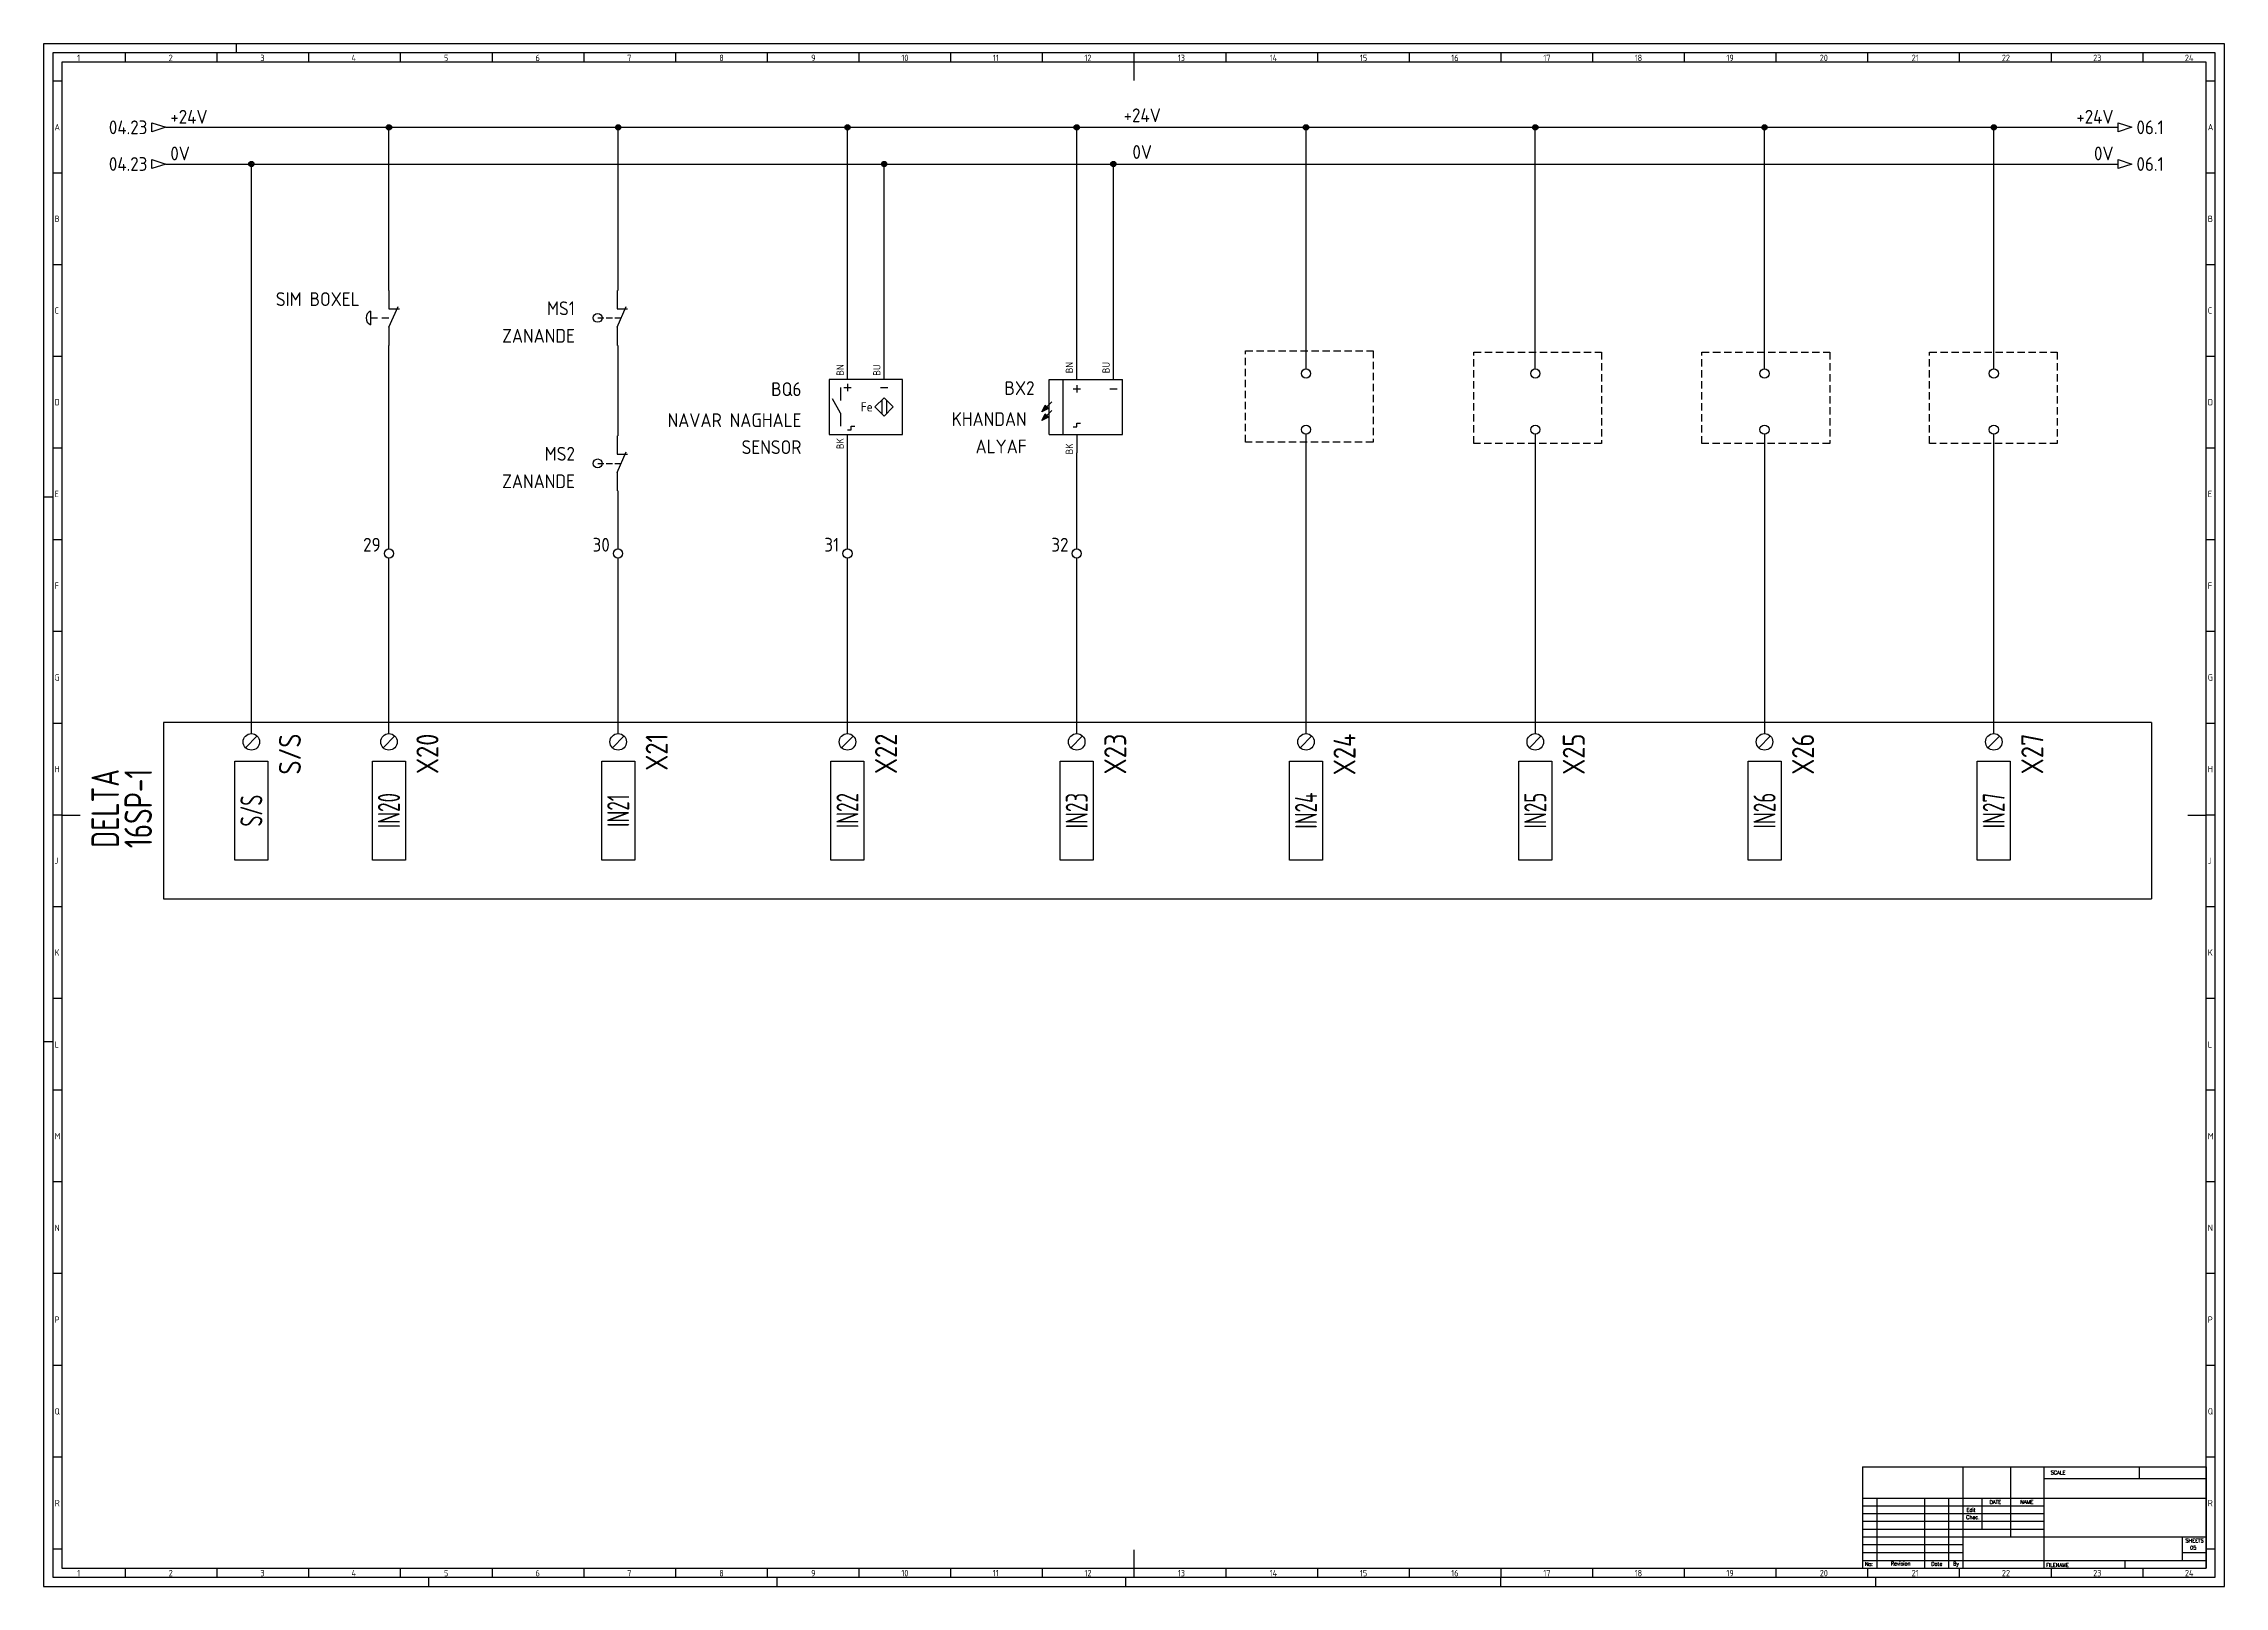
# Model space of a CAD drawing. Header units: millimetres. Extents: x -120 to 1069, y -76 to 765.
import ezdxf
from ezdxf.enums import TextEntityAlignment as Align

# ---------------------------------------------------------------- set-up
doc = ezdxf.new("R2010")
doc.units = ezdxf.units.MM
doc.header["$LTSCALE"] = 8
doc.linetypes.add('DASHED', pattern=[0.75, 0.5, -0.25])
doc.linetypes.add('HIDDEN2', pattern=[0.1875, 0.125, -0.0625])
for name, color, linetype in [('025', 1, 'Continuous'), ('035', 5, 'Continuous'), ('07', 7, 'Continuous'), ('DESC', 1, 'Continuous'), ('LOCBOX', 92, 'HIDDEN2'), ('MISC', 2, 'Continuous'), ('RED_2.5mm^2', 1, 'Continuous'), ('SYMS', 7, 'Continuous'), ('TAGS', 51, 'Continuous'), ('TERMS', 4, 'Continuous'), ('WIRENO', 70, 'Continuous'), ('WIREREF', 61, 'Continuous'), ('WIREREF_DEST', 61, 'Continuous'), ('XREF', 7, 'Continuous')]:
    doc.layers.add(name, color=color, linetype=linetype)
doc.styles.add('ISO Proportional', font='isocp.shx')
doc.styles.add('WD', font='romans.shx')
doc.styles.add('WD_IEC', font='ISOCP2.shx', dxfattribs={"width": 0.9, "height": 4})

# ---------------------------------------------------------------- blocks, each defined once
blk = doc.blocks.new('IEC_border_a0')
at = {"layer": '035', "color": 0}
for p, q in [((0, 841), (0, 0)), ((1189, 841), (0, 841)), ((44.5, 836), (44.5, 831)), ((94.5, 836), (94.5, 831)), ((105, 841), (105, 836)), ((144.5, 836), (144.5, 831)), ((194.5, 836), (194.5, 831)), ((244.5, 836), (244.5, 831)), ((294.5, 836), (294.5, 831)), ((344.5, 836), (344.5, 831)), ((394.5, 836), (394.5, 831)), ((444.5, 836), (444.5, 831)), ((494.5, 836), (494.5, 831)), ((544.5, 836), (544.5, 831)), ((594.5, 836), (594.5, 831)), ((644.5, 836), (644.5, 831)), ((694.5, 836), (694.5, 831)), ((744.5, 836), (744.5, 831)), ((794.5, 836), (794.5, 831)), ((844.5, 836), (844.5, 831)), ((894.5, 836), (894.5, 831)), ((944.5, 836), (944.5, 831)), ((994.5, 836), (994.5, 831)), ((1044.5, 836), (1044.5, 831)), ((1094.5, 836), (1094.5, 831)), ((1144.5, 836), (1144.5, 831)), ((1189, 0), (1189, 841)), ((10, 820.5), (5, 820.5)), ((1184, 820.5), (1179, 820.5)), ((10, 770.5), (5, 770.5)), ((1184, 770.5), (1179, 770.5)), ((10, 720.5), (5, 720.5)), ((1184, 720.5), (1179, 720.5)), ((10, 670.5), (5, 670.5)), ((1184, 670.5), (1179, 670.5)), ((10, 620.5), (5, 620.5)), ((1184, 620.5), (1179, 620.5)), ((0, 594), (5, 594)), ((10, 570.5), (5, 570.5)), ((1184, 570.5), (1179, 570.5)), ((10, 520.5), (5, 520.5)), ((1184, 520.5), (1179, 520.5)), ((10, 470.5), (5, 470.5)), ((1184, 470.5), (1179, 470.5)), ((10, 420.5), (5, 420.5)), ((1184, 420.5), (1179, 420.5)), ((1184, 420.5), (1179, 420.5)), ((10, 370.5), (5, 370.5)), ((1184, 370.5), (1179, 370.5)), ((10, 320.5), (5, 320.5)), ((1184, 320.5), (1179, 320.5)), ((0, 297), (5, 297)), ((10, 270.5), (5, 270.5)), ((1184, 270.5), (1179, 270.5)), ((1184, 270.5), (1179, 270.5)), ((10, 220.5), (5, 220.5)), ((1184, 220.5), (1179, 220.5)), ((10, 170.5), (5, 170.5)), ((1184, 170.5), (1179, 170.5)), ((10, 120.5), (5, 120.5)), ((1184, 120.5), (1179, 120.5)), ((10, 70.5), (5, 70.5)), ((1184, 70.5), (1179, 70.5)), ((10, 20.4), (5.1, 20.4)), ((1184, 20.4), (1179, 20.4)), ((0, 0), (1189, 0)), ((44.5, 10), (44.5, 5)), ((94.5, 10), (94.5, 5)), ((144.5, 10), (144.5, 5)), ((194.5, 10), (194.5, 5)), ((210, 0), (210, 5)), ((244.5, 10), (244.5, 5)), ((294.5, 10), (294.5, 5)), ((344.5, 10), (344.5, 5)), ((394.5, 10), (394.5, 5)), ((400, 0), (400, 5)), ((444.5, 10), (444.5, 5)), ((494.5, 10), (494.5, 5)), ((544.5, 10), (544.5, 5)), ((590, 0), (590, 5)), ((594.5, 10), (594.5, 5)), ((644.5, 10), (644.5, 5)), ((694.5, 10), (694.5, 5)), ((744.5, 10), (744.5, 5)), ((744.5, 10), (744.5, 5)), ((794.5, 10), (794.5, 5)), ((794.5, 0), (794.5, 5)), ((844.5, 10), (844.5, 5)), ((894.5, 10), (894.5, 5)), ((944.5, 10), (944.5, 5)), ((994.5, 10), (994.5, 5)), ((999, 0), (999, 5)), ((1044.5, 10), (1044.5, 5)), ((1094.5, 10), (1094.5, 5)), ((1144.5, 10), (1144.5, 5))]:
    blk.add_line(p, q, dxfattribs=at)
blk.add_lwpolyline([(10, 10), (1179, 10), (1179, 831), (10, 831)], close=True, dxfattribs=at)
at = {"layer": '07', "color": 0}
for p, q in [((594.5, 831), (594.5, 821)), ((10, 420.5), (20, 420.5)), ((1169, 420.5), (1179, 420.5)), ((594.5, 20), (594.5, 10))]:
    blk.add_line(p, q, dxfattribs=at)
blk.add_lwpolyline([(5, 5), (1184, 5), (1184, 836), (5, 836)], close=True, dxfattribs=at)
at = {"layer": '035', "color": 0, "style": 'ISO Proportional'}
for s, p in [('1', (18.3, 831.5)), ('2', (68.2, 831.5)), ('3', (118.2, 831.5)), ('4', (167.9, 831.5)), ('5', (218.3, 831.5)), ('6', (268.2, 831.5)), ('7', (318.2, 831.5)), ('8', (368.4, 831.5)), ('9', (418.5, 831.5)), ('10', (467.7, 831.5)), ('11', (517.5, 831.5)), ('12', (567.5, 831.5)), ('13', (618.4, 831.5)), ('14', (668.5, 831.5)), ('15', (717.7, 831.5)), ('16', (767.5, 831.5)), ('17', (817.7, 831.5)), ('18', (867.5, 831.5)), ('19', (917.5, 831.5)), ('20', (968.4, 831.5)), ('21', (1018.5, 831.5)), ('22', (1067.7, 831.5)), ('23', (1117.5, 831.5)), ('24', (1167.5, 831.5)), ('A', (6, 793.8)), ('A', (1180, 793.8)), ('B', (6, 743.8)), ('B', (1180, 743.8)), ('C', (6, 693.8)), ('C', (1180, 693.8)), ('D', (6, 643.8)), ('D', (1180, 643.8)), ('E', (6, 593.8)), ('E', (1180, 593.8)), ('F', (6, 543.8)), ('F', (1180, 543.8)), ('G', (6, 493.8)), ('G', (1180, 493.8)), ('H', (6, 443.8)), ('H', (1180, 443.8)), ('J', (6, 393.8)), ('J', (1180, 393.8)), ('K', (6, 343.8)), ('K', (1180, 343.8)), ('L', (6, 293.7)), ('L', (1180, 293.7)), ('M', (6, 243.7)), ('M', (1180, 243.7)), ('N', (6, 193.7)), ('N', (1180, 193.7)), ('P', (6, 143.7)), ('P', (1180, 143.7)), ('Q', (6, 93.7)), ('Q', (1180, 93.7)), ('R', (6.1, 43.7)), ('R', (1180, 43.7)), ('1', (18.3, 5.5)), ('2', (68.2, 5.5)), ('3', (118.2, 5.5)), ('4', (167.9, 5.5)), ('5', (218.3, 5.5)), ('6', (268.2, 5.5)), ('7', (318.2, 5.5)), ('8', (368.4, 5.5)), ('9', (418.5, 5.5)), ('10', (467.7, 5.5)), ('11', (517.5, 5.5)), ('12', (567.5, 5.5)), ('13', (618.4, 5.5)), ('14', (668.5, 5.5)), ('15', (717.7, 5.5)), ('16', (767.5, 5.5)), ('17', (817.7, 5.5)), ('18', (867.5, 5.5)), ('19', (917.5, 5.5)), ('20', (968.4, 5.5)), ('21', (1018.5, 5.5)), ('22', (1067.7, 5.5)), ('23', (1117.5, 5.5)), ('24', (1167.5, 5.5))]:
    blk.add_text(s, height=3.5, dxfattribs=at).set_placement(p)
blk = doc.blocks.new('IEC_tblock_a0')
at = {"layer": '035'}
for p, q in [((-106.6, 55.2), (-106.6, 17)), ((-88.4, 48.9), (0, 48.9)), ((-36.4, 55.2), (-36.4, 48.9)), ((-179.4, 38.2), (-179.4, 0)), ((-153.4, 38.2), (-153.4, 0)), ((-140.4, 38.2), (-140.4, 0)), ((-122.2, 38.2), (-122.2, 21.2)), ((-187.2, 34), (-88.4, 34)), ((-187.2, 29.8), (-88.4, 29.8)), ((-187.2, 25.5), (-88.4, 25.5)), ((-187.2, 21.2), (-88.4, 21.2)), ((-187.2, 17), (-132.6, 17)), ((-187.2, 12.8), (-132.6, 12.8)), ((-187.2, 8.5), (-132.6, 8.5)), ((-187.2, 4.2), (0, 4.2)), ((-44.2, 4.2), (-44.2, 0)), ((-13, 8.5), (0, 8.5))]:
    blk.add_line(p, q, dxfattribs=at)
at = {"layer": '07'}
for p, q in [((-187.2, 55.2), (0, 55.2)), ((-187.2, 55.2), (-187.2, 0)), ((-132.6, 55.2), (-132.6, 0)), ((-88.4, 55.2), (-88.4, 0)), ((0, 55.2), (0, 0)), ((-187.2, 38.2), (0, 38.2)), ((-132.6, 17), (0, 17)), ((-13, 17), (-13, 4.2)), ((-187.2, 0), (0, 0))]:
    blk.add_line(p, q, dxfattribs=at)
at = {"style": 'WD'}
for tag, p in [('SCALE', (-69.9, 51.1)), ('SH', (-8.7, 10.1)), ('FILENAME', (-68.1, 0.8))]:
    blk.add_attdef(tag, p, '', height=2, dxfattribs=at)
for tag, height, p in [('CKDATE', 2, (-114.9, 26.6)), ('EDDATE', 2, (-115, 30.8)), ('EDBY', 2, (-98, 30.9)), ('CKBY', 2, (-97.9, 26.3)), ('PROJDESC', 5, (-45.9, 29.2)), ('DWGDESC', 5, (-44.9, 19.7)), ('DWGNO', 3.5, (-48.5, 9.5))]:
    blk.add_attdef(tag, text='', height=height, dxfattribs=at).set_placement(p, align=Align.CENTER)
at = {"style": 'WD', "flags": 1}
blk.add_attdef('WD_TB', (-120.9, 11.9), '', height=2, dxfattribs=at)
at = {"layer": '025', "style": 'WD'}
for s, p in [('SCALE', (-80.6, 51.1)), ('NAME', (-97.7, 35.1)), ('No:', (-183.8, 1.2)), ('Revision', (-166.5, 1.5)), ('Date', (-146.8, 1.3)), ('By', (-136.3, 1.4))]:
    blk.add_text(s, height=2, dxfattribs=at).set_placement(p, align=Align.CENTER)
for s, p in [('DATE', (-118, 35)), ('Chec.', (-130.8, 26.7)), ('Edit', (-130.6, 30.7)), ('SHEETS', (-11.2, 14)), ('FILENAME', (-87.2, 0.6))]:
    blk.add_text(s, height=2, dxfattribs=at).set_placement(p)
blk = doc.blocks.new('PLCIO_F85')
blk.add_line((1036, 48), (1036, -48))
at = {"layer": 'SYMS'}
for p, q in [((-48, 48), (-48, -48)), ((1036, 48), (-48, 48)), ((-3.2, 34.3), (3.2, 40.7)), ((71.8, 34.3), (78.2, 40.7)), ((196.8, 34.3), (203.2, 40.7)), ((321.8, 34.3), (328.2, 40.7)), ((446.8, 34.3), (453.2, 40.7)), ((571.8, 34.3), (578.2, 40.7)), ((696.8, 34.3), (703.2, 40.7)), ((821.8, 34.3), (828.2, 40.7)), ((946.8, 34.3), (953.2, 40.7)), ((-9, -27), (-9, 27)), ((-9, 27), (9, 27)), ((9, 27), (9, -27)), ((66, -27), (66, 27)), ((66, 27), (84, 27)), ((84, 27), (84, -27)), ((191, -27), (191, 27)), ((191, 27), (209, 27)), ((209, 27), (209, -27)), ((316, -27), (316, 27)), ((316, 27), (334, 27)), ((334, 27), (334, -27)), ((441, -27), (441, 27)), ((441, 27), (459, 27)), ((459, 27), (459, -27)), ((566, -27), (566, 27)), ((566, 27), (584, 27)), ((584, 27), (584, -27)), ((691, -27), (691, 27)), ((691, 27), (709, 27)), ((709, 27), (709, -27)), ((816, -27), (816, 27)), ((816, 27), (834, 27)), ((834, 27), (834, -27)), ((941, -27), (941, 27)), ((941, 27), (959, 27)), ((959, 27), (959, -27)), ((9, -27), (-9, -27)), ((84, -27), (66, -27)), ((209, -27), (191, -27)), ((334, -27), (316, -27)), ((459, -27), (441, -27)), ((584, -27), (566, -27)), ((709, -27), (691, -27)), ((834, -27), (816, -27)), ((959, -27), (941, -27)), ((-48, -48), (1036, -48))]:
    blk.add_line(p, q, dxfattribs=at)
for centre in [(0, 37.5), (75, 37.5), (200, 37.5), (325, 37.5), (450, 37.5), (575, 37.5), (700, 37.5), (825, 37.5), (950, 37.5)]:
    blk.add_circle(centre, 4.5, dxfattribs=at)
at = {"layer": 'SYMS', "style": 'WD_IEC', "width": 0.9}
for tag, p in [('TERMDESC01', (6.2, 60)), ('TERMDESC02', (81.2, 60)), ('TERMDESC03', (206.2, 60)), ('TERMDESC04', (331.2, 60)), ('TERMDESC05', (456.2, 60)), ('TERMDESC06', (581.2, 60)), ('TERMDESC07', (706.2, 60)), ('TERMDESC08', (831.2, 60)), ('TERMDESC09', (956.2, 60))]:
    blk.add_attdef(tag, text='', height=12, rotation=90, dxfattribs=at).set_placement(p, align=Align.TOP_LEFT)
at = {"layer": 'SYMS', "style": 'WD_IEC', "width": 0.9, "flags": 1}
for tag, p in [('X2TERM01', (0, 42)), ('X2TERM02', (75, 42)), ('X2TERM03', (200, 42)), ('X2TERM04', (325, 42)), ('X2TERM05', (450, 42)), ('X2TERM06', (575, 42)), ('X2TERM07', (700, 42)), ('X2TERM08', (825, 42)), ('X2TERM09', (950, 42))]:
    blk.add_attdef(tag, text='', height=1.92, rotation=90, dxfattribs=at).set_placement(p, align=Align.RIGHT)
at = {"layer": 'SYMS', "style": 'WD_IEC', "width": 0.9}
for tag, p in [('TERM01', (15, 42)), ('TERM02', (90, 42)), ('TERM03', (215, 42)), ('TERM04', (340, 42)), ('TERM05', (465, 42)), ('TERM06', (590, 42)), ('TERM07', (715, 42)), ('TERM08', (840, 42)), ('TERM09', (965, 42))]:
    blk.add_attdef(tag, text='', height=12, rotation=90, dxfattribs=at).set_placement(p, align=Align.TOP_RIGHT)
at = {"layer": 'SYMS', "style": 'WD_IEC'}
for tag, width, p in [('INST', 0.8, (-159, 0)), ('MFG', 0.8, (-123, 0)), ('CAT', 0.8, (-105, 0)), ('LINE1', 0.9, (-87, 0)), ('LINE2', 0.9, (-69, 0)), ('DESC', 0.9, (-50.8, 0)), ('TAG', 0.9, (-30.9, 0)), ('LOC', 0.8, (-141, 0))]:
    blk.add_attdef(tag, text='', height=15, rotation=90, dxfattribs=dict(at, width=width)).set_placement(p, align=Align.CENTER)
at = {"layer": 'SYMS', "style": 'WD_IEC', "width": 0.7}
for tag, p in [('TAGA01', (0, 0)), ('TAGA02', (75, 0)), ('TAGA03', (200, 0)), ('TAGA04', (325, 0)), ('TAGA05', (450, 0)), ('TAGA06', (575, 0)), ('TAGA07', (700, 0)), ('TAGA08', (825, 0)), ('TAGA09', (950, 0))]:
    blk.add_attdef(tag, text='', height=12, rotation=90, dxfattribs=at).set_placement(p, align=Align.MIDDLE_CENTER)
at = {"layer": 'SYMS', "linetype": 'Continuous', "style": 'WD_IEC', "width": 0.9, "flags": 9}
blk.add_attdef('ASSYCODE', text='', height=1.92, rotation=90, dxfattribs=at).set_placement((-102.9, -22.1), align=Align.CENTER)
at = {"layer": 'SYMS', "style": 'WD_IEC', "width": 0.9}
for tag, p in [('DESCA01', (-9, -111)), ('DESCB01', (9, -111)), ('DESCC01', (27, -111)), ('DESCD01', (45, -111)), ('DESCE01', (63, -111)), ('DESCA02', (66, -111)), ('DESCB02', (84, -111)), ('DESCC02', (102, -111)), ('DESCD02', (120, -111)), ('DESCE02', (138, -111)), ('DESCA03', (191, -111)), ('DESCB03', (209, -111)), ('DESCC03', (227, -111)), ('DESCD03', (245, -111)), ('DESCE03', (263, -111)), ('DESCA04', (316, -111)), ('DESCB04', (334, -111)), ('DESCC04', (352, -111)), ('DESCD04', (370, -111)), ('DESCE04', (388, -111)), ('DESCA05', (441, -111)), ('DESCB05', (459, -111)), ('DESCC05', (477, -111)), ('DESCD05', (495, -111)), ('DESCE05', (513, -111)), ('DESCA06', (566, -111)), ('DESCB06', (584, -111)), ('DESCC06', (602, -111)), ('DESCD06', (620, -111)), ('DESCE06', (638, -111)), ('DESCA07', (691, -111)), ('DESCB07', (709, -111)), ('DESCC07', (727, -111)), ('DESCD07', (745, -111)), ('DESCE07', (763, -111)), ('DESCA08', (816, -111)), ('DESCB08', (834, -111)), ('DESCC08', (852, -111)), ('DESCD08', (870, -111)), ('DESCE08', (888, -111)), ('DESCA09', (941, -111)), ('DESCB09', (959, -111)), ('DESCC09', (977, -111)), ('DESCD09', (995, -111)), ('DESCE09', (1013, -111))]:
    blk.add_attdef(tag, text='', height=15, rotation=90, dxfattribs=at).set_placement(p, align=Align.RIGHT)
blk = doc.blocks.new('WDDOT')
for radius in [0.72, 0.449, 0.223]:
    blk.add_circle((0, 0), radius)
blk = doc.blocks.new('HA1D3')
blk.add_lwpolyline([(0, 0), (-3.75, -1.25), (-3.75, 1.25)], close=True)
at = {"style": 'WD_IEC'}
blk.add_attdef('XREF', text='', height=2.5, dxfattribs=at).set_placement((-5, 0), align=Align.MIDDLE_RIGHT)
at = {"style": 'WD_IEC', "flags": 1}
blk.add_attdef('SIGCODE', text='', height=1, dxfattribs=at).set_placement((-2.5, 1.8), align=Align.RIGHT)
at = {"style": 'WD_IEC'}
for tag, p, height, flags in [('X1TERM01', (0, 0), 0.32, 1), ('WIRENO', (1.25, 1), 2.5, 8)]:
    blk.add_attdef(tag, p, '', height=height, dxfattribs=dict(at, flags=flags))
blk.add_attdef('DESC1', text='', height=2.5, dxfattribs=at).set_placement((1.25, -1), align=Align.TOP_LEFT)
blk = doc.blocks.new('WD_WNH')
at = {"linetype": 'Continuous', "style": 'WD_IEC', "width": 0.8}
blk.add_attdef('WIRENO', text='', height=2.5, dxfattribs=at).set_placement((0, 0.75), align=Align.CENTER)
at = {"style": 'WD_IEC', "flags": 1}
for tag, p in [('W08USER', (0, 0.375)), ('W04USER', (0, 0.875)), ('W05USER', (0, 0.75)), ('W09USER', (0, 0.25)), ('W03USER', (0, 1)), ('W06USER', (0, 0.625)), ('W07USER', (0, 0.5)), ('W02USER', (0, 1.125)), ('W01USER', (0, 1.25)), ('W10USER', (0, 0.125))]:
    blk.add_attdef(tag, text='', height=0.08, dxfattribs=at).set_placement(p, align=Align.CENTER)
blk = doc.blocks.new('HA1S1')
blk.add_lwpolyline([(0, 1.25), (3.75, 0), (0, -1.25)], close=True)
at = {"style": 'WD_IEC'}
for tag, height, flags, p in [('WIRENO', 2.5, 8, (-1.25, 1)), ('SIGCODE', 1, 1, (5, 1.8))]:
    blk.add_attdef(tag, text='', height=height, dxfattribs=dict(at, flags=flags)).set_placement(p, align=Align.RIGHT)
at = {"style": 'WD_IEC', "flags": 1}
blk.add_attdef('X4TERM01', (0, 0), '', height=0.32, dxfattribs=at)
at = {"style": 'WD_IEC'}
blk.add_attdef('XREF', text='', height=2.5, dxfattribs=at).set_placement((5, 0), align=Align.MIDDLE_LEFT)
blk.add_attdef('DESC1', text='', height=2.5, dxfattribs=at).set_placement((-1.25, -1), align=Align.TOP_RIGHT)
blk = doc.blocks.new('VT0002')
blk.add_circle((0, 0), 1.25)
at = {"style": 'WD_IEC'}
for tag, p in [('INST', (-2.25, 6.5)), ('LOC', (-2.25, 3.5)), ('DESC1', (-2.25, -6.25)), ('DESC3', (-2.25, -12.25)), ('DESC2', (-2.25, -9.25))]:
    blk.add_attdef(tag, text='', height=2.5, dxfattribs=at).set_placement(p, align=Align.RIGHT)
at = {"style": 'WD_IEC', "flags": 1}
for tag, p, height in [('ASSYCODE', (2.75, 10.75), 1), ('CATDESC', (2.75, 9.25), 1), ('MFG', (2.75, 7.25), 1.5), ('CAT', (2.75, 4.75), 1.5), ('X4PIN01', (-1.25, 1), 0.25), ('X4TERM01', (-1.25, 0), 0.25), ('X4TERMDESC01', (-1.25, 0.5), 0.4), ('STRIPSEQ', (0, 0), 0.025), ('X2PIN01', (0, 2.25), 0.25), ('X2TERM01', (0, 1.25), 0.25), ('X8PIN01', (0, -0.25), 0.25), ('X2TERMDESC01', (0, 1.75), 0.4), ('X1PIN01', (1.25, 1), 0.25), ('X1TERM01', (1.25, 0), 0.25), ('X1TERMDESC01', (1.25, 0.5), 0.4), ('LINKTERM', (0, -0.04), 0.025), ('X8TERM01', (0, -1.25), 0.25), ('X8TERMDESC01', (0, -0.75), 0.4)]:
    blk.add_attdef(tag, p, '', height=height, dxfattribs=at)
at = {"style": 'WD_IEC', "flags": 8}
for tag, height, p in [('TAGSTRIP', 2.5, (-2.25, 0.5)), ('TERM01', 2, (-2.25, -3.25))]:
    blk.add_attdef(tag, text='', height=height, dxfattribs=at).set_placement(p, align=Align.RIGHT)
blk = doc.blocks.new('VPX11IN3')
for p, q in [((0, 6.25), (0, 4.25)), ((-1.875, -1.75), (-4.0625, 2.1875)), ((-1.875, 5.25), (-1.875, 1.75)), ((-1, 5.25), (1, 5.25)), ((9, 5.25), (11, 5.25)), ((9.375, 1.875), (9.375, -1.875)), ((10.625, 1.875), (10.625, -1.875)), ((-1.875, -1.75), (-1.875, -5.25)), ((1, -6.25), (1, -5.25)), ((1, -5.25), (2, -5.25)), ((0, -6.25), (1, -6.25))]:
    blk.add_line(p, q)
for points in [[(-5, -7.5), (15, -7.5), (15, 7.5), (-5, 7.5)], [(10, 2.5), (12.5, 0), (10, -2.5), (7.5, 0)]]:
    blk.add_lwpolyline(points, close=True)
at = {"style": 'WD_IEC'}
blk.add_text('Fe', height=2.5, dxfattribs=at).set_placement((6.875, 0), align=Align.MIDDLE_RIGHT)
for tag, p in [('INST', (-6.75, 10.25)), ('LOC', (-6.75, 6.75)), ('TAG1', (-6.75, 3.25)), ('DESC1', (-6.75, -5.2)), ('DESC3', (-6.75, -12.2)), ('DESC2', (-6.75, -8.7)), ('WDTAGALT', (-6.25, -15.125))]:
    blk.add_attdef(tag, text='', height=2.5, dxfattribs=at).set_placement(p, align=Align.RIGHT)
for tag, p in [('TERM02', (-1, 8.5)), ('TERM03', (9, 8.5))]:
    blk.add_attdef(tag, p, '', height=2, rotation=90, dxfattribs=at)
at = {"style": 'WD_IEC', "flags": 1}
for tag, p, height in [('X2TERM02', (0, 7.5), 0.32), ('X2TERM03', (10, 7.5), 0.32), ('MFG', (17.75, 6.5), 1.5), ('CAT', (17.75, 4), 1.5), ('ASSYCODE', (16, -4), 1), ('FAMILY', (16, -5.5), 1), ('X8TERM01', (0, -7.5), 0.32), ('CATDESC', (16, -7), 1)]:
    blk.add_attdef(tag, p, '', height=height, dxfattribs=at)
at = {"lineweight": 15, "style": 'WD_IEC'}
blk.add_attdef('XREF', text='', height=2.5, dxfattribs=at).set_placement((-6.75, -1.35), align=Align.RIGHT)
at = {"style": 'WD_IEC'}
blk.add_attdef('TERM01', text='', height=2, rotation=90, dxfattribs=at).set_placement((-1, -8.5), align=Align.RIGHT)
blk = doc.blocks.new('VLS12C')
for p, q in [((0, 7.5), (0, 2.5)), ((-5.3, 0), (-3.61, 0)), ((-5.3, 0), (-3.61, 0)), ((-2.94, 0), (-1.25, 0)), ((-2.94, 0), (-1.25, 0)), ((-0.58, 0), (1.11, 0)), ((-0.58, 0), (1.11, 0)), ((0, -2.5), (2.5, 3.12)), ((0, 2.5), (2.87, 2.5)), ((0, -2.5), (0, -7.5))]:
    blk.add_line(p, q)
at = {"linetype": 'Continuous'}
blk.add_circle((-5.3, 0), 1.2, dxfattribs=at)
at = {"style": 'WD_IEC'}
for tag, p in [('INST', (-11.5, 6.75)), ('LOC', (-11.5, 3.75)), ('TAG1', (-11.5, 0.75)), ('DESC1', (-11.5, -6.75)), ('XREF', (-11.5, -3.75)), ('DESC3', (-11.5, -12.75)), ('DESC2', (-11.5, -9.75))]:
    blk.add_attdef(tag, text='', height=2.5, dxfattribs=at).set_placement(p, align=Align.RIGHT)
blk.add_attdef('TERM01', text='', height=2, rotation=90, dxfattribs=at).set_placement((-1, 7.5), align=Align.RIGHT)
at = {"style": 'WD_IEC', "flags": 1}
for tag, p, height in [('X2TERM01', (0, 7.5), 0.32), ('MFG', (2.75, 6.5), 1.5), ('X1LINK', (2, 0), 0.32), ('CAT', (2.75, 4), 1.5), ('ASSYCODE', (1, -4), 1), ('FAMILY', (1, -5.5), 1), ('CONTACT', (1.05, -1.35), 1), ('COMMON', (2.3, -2.6), 1), ('X8TERM02', (0, -7.5), 0.32), ('CATDESC', (1, -7), 1)]:
    blk.add_attdef(tag, p, '', height=height, dxfattribs=at)
at = {"style": 'WD_IEC'}
blk.add_attdef('TERM02', (-1, -7.5), '', height=2, rotation=90, dxfattribs=at)
at = {"lineweight": 15, "style": 'WD_IEC'}
blk.add_attdef('WDTAGALT', text='', height=2.5, dxfattribs=at).set_placement((-11.5, -15.75), align=Align.RIGHT)
blk = doc.blocks.new('VPB12M')
for p, q in [((0, 7.5), (0, 2.5)), ((-5, 1.875), (-5, -1.875)), ((-5, 0), (-3.125, 0)), ((-1.94444, 0), (0, 0)), ((0, -2.5), (2.5, 3.125)), ((0, 2.5), (2.8678, 2.5)), ((0, -2.5), (0, -7.5))]:
    blk.add_line(p, q)
blk.add_arc((-4.21875, 0), 2.03125, 112.61986495, 247.38013505)
at = {"style": 'WD_IEC'}
for tag, p in [('INST', (-8, 10.25)), ('LOC', (-8, 6.75)), ('TAG1', (-8, 3.25)), ('DESC2', (-8, -13.85)), ('DESC1', (-8, -10.35)), ('DESC3', (-8, -17.35))]:
    blk.add_attdef(tag, text='', height=2.5, dxfattribs=at).set_placement(p, align=Align.RIGHT)
blk.add_attdef('TERM01', text='', height=2, rotation=90, dxfattribs=at).set_placement((-1, 7.5), align=Align.RIGHT)
at = {"style": 'WD_IEC', "flags": 1}
for tag, p, height in [('X2TERM01', (0, 7.5), 0.32), ('CONTACT', (0.5, 4.5), 1), ('X1LINK', (1.5, 0), 0.32), ('COMMON', (1.75, 3.25), 1), ('ASSYCODE', (1, -4), 1), ('FAMILY', (1, -5.5), 1), ('X8TERM02', (0, -7.5), 0.32), ('CATDESC', (1, -7), 1)]:
    blk.add_attdef(tag, p, '', height=height, dxfattribs=at)
at = {"style": 'WD_IEC', "flags": 9}
for tag, p in [('MFG', (-8.5, -0.25)), ('CAT', (-8.5, -2.75))]:
    blk.add_attdef(tag, text='', height=1.5, dxfattribs=at).set_placement(p, align=Align.RIGHT)
at = {"style": 'WD_IEC'}
blk.add_attdef('TERM02', (-1, -7.5), '', height=2, rotation=90, dxfattribs=at)
at = {"lineweight": 15, "style": 'WD_IEC'}
blk.add_attdef('XREF', text='', height=2.5, dxfattribs=at).set_placement((-8, -6.35), align=Align.RIGHT)
blk = doc.blocks.new('VPE1B15')
for p, q in [((0, 7.5), (0, 12.5)), ((10, 7.5), (10, 12.5)), ((-7.5, -7.5), (-7.5, 7.5)), ((-7.5, 7.5), (12.5, 7.5)), ((-3.75, 7.5), (-3.75, -7.5)), ((12.5, -7.5), (12.5, 7.5)), ((-9.54, -1.34), (-8.63, 0.48)), ((-8.63, 0.48), (-7.72, -0.43)), ((-8.18, 0.02), (-6.81, 1.39)), ((-1, 4.94), (1, 4.94)), ((0, 5.94), (0, 3.94)), ((9, 4.94), (11, 4.94)), ((-7.72, -0.43), (-9.54, -1.34)), ((-9.54, -3.74), (-8.63, -1.93)), ((-7.72, -2.83), (-9.54, -3.74)), ((-8.63, -1.93), (-7.72, -2.83)), ((-8.18, -2.38), (-6.81, -1.02)), ((-1, -5.43), (0, -5.43)), ((0, -5.43), (0, -4.43)), ((0, -4.43), (1, -4.43)), ((-7.5, -7.5), (12.5, -7.5)), ((0, -7.5), (0, -12.5))]:
    blk.add_line(p, q)
for points in [[(-8.63, 0.48), (-7.72, -0.43), (-9.54, -1.34)], [(-8.63, -1.93), (-7.72, -2.83), (-9.54, -3.74)]]:
    blk.add_solid(points)
at = {"style": 'WD_IEC'}
for tag, p in [('INST', (-11.5, 12)), ('LOC', (-11.5, 8)), ('XREF', (-11.5, -1.35)), ('TAG1', (-11.5, 3.25)), ('DESC1', (-11.5, -5.2)), ('DESC3', (-11.5, -13.2)), ('DESC2', (-11.5, -9.2))]:
    blk.add_attdef(tag, text='', height=2.5, dxfattribs=at).set_placement(p, align=Align.RIGHT)
for tag, p in [('TERM01', (-1, 12.23)), ('TERM02', (9, 12.23))]:
    blk.add_attdef(tag, text='', height=2, rotation=90, dxfattribs=at).set_placement(p, align=Align.RIGHT)
at = {"style": 'WD_IEC', "flags": 1}
for tag, p, height in [('X2TERM01', (0, 12.5), 0.32), ('X2TERM02', (10, 12.5), 0.32), ('MFG', (13.04, 6.06), 1.5), ('X4LINK', (-7.5, 0), 0.32), ('X1LINK', (12.5, 0), 0.32), ('CAT', (13.04, 3.56), 1.5), ('ASSYCODE', (13.12, -4.38), 1), ('FAMILY', (13.12, -5.88), 1), ('CATDESC', (13.12, -7.38), 1), ('X8TERM03', (0, -12.5), 0.32)]:
    blk.add_attdef(tag, p, '', height=height, dxfattribs=at)
at = {"style": 'WD_IEC'}
blk.add_attdef('TERM03', (-1, -12.96), '', height=2, rotation=90, dxfattribs=at)

msp = doc.modelspace()

# ---------------------------------------------------------------- linework, layer by layer
at = {"layer": 'LOCBOX', "color": 0, "linetype": 'DASHED'}
for points in [[(535.7, 597.5), (605.3, 597.5), (605.3, 547.7), (535.7, 547.7)], [(660.2, 596.8), (729.9, 596.8), (729.9, 547), (660.2, 547)], [(784.6, 596.8), (854.3, 596.8), (854.3, 547), (784.6, 547)], [(908.6, 596.8), (978.3, 596.8), (978.3, 547), (908.6, 547)]]:
    msp.add_lwpolyline(points, close=True, dxfattribs=at)
at = {"layer": 'RED_2.5mm^2', "color": 0}
for p, q in [((-53, 719.3), (1011.5, 719.3)), ((68.7, 630.4), (68.7, 719.3)), ((193.7, 630.4), (193.7, 719.3)), ((318.7, 581.9), (318.7, 719.3)), ((443.7, 591.9), (443.7, 719.3)), ((568.7, 587.6), (568.7, 719.3)), ((693.7, 587.6), (693.7, 719.3)), ((818.7, 587.6), (818.7, 719.3)), ((943.7, 587.6), (943.7, 719.3)), ((-53, 699.3), (1011.5, 699.3)), ((-6.3, 388.8), (-6.3, 699.3)), ((338.7, 581.9), (338.7, 699.3)), ((463.7, 591.9), (463.7, 699.3)), ((68.7, 489.5), (68.7, 600.4)), ((193.7, 551.1), (193.7, 600.4)), ((318.7, 489.5), (318.7, 551.9)), ((568.7, 388.8), (568.7, 552)), ((693.7, 552), (693.7, 388.8)), ((818.7, 552), (818.7, 388.8)), ((943.7, 388.8), (943.7, 552)), ((443.7, 489.5), (443.7, 541.9)), ((193.7, 489.5), (193.7, 521.1)), ((68.7, 388.8), (68.7, 484.5)), ((193.7, 388.8), (193.7, 484.5)), ((318.7, 388.8), (318.7, 484.5)), ((443.7, 388.8), (443.7, 484.5))]:
    msp.add_line(p, q, dxfattribs=at)

# ---------------------------------------------------------------- block references
msp.add_blockref('IEC_border_a0', (-119.6, -76.1))
ref = msp.add_blockref('IEC_tblock_a0', (1059.4, -66.1))
ref.add_attrib('SH', '05', (1050.7, -56), dxfattribs={"height": 2, "style": 'WD'})
at = {"layer": 'SYMS', "color": 0}
ref = msp.add_blockref('HA1D3', (-53, 719.3), dxfattribs=dict(at, xscale=2, yscale=2, zscale=2))
ref.add_attrib('XREF', '04.23', dxfattribs={"layer": 'XREF', "height": 7.5, "style": 'WD_IEC'}).set_placement((-63, 719.3), align=Align.MIDDLE_RIGHT)
ref.add_attrib('WIRENO', '+24V', (-50.5, 721.3), dxfattribs={"layer": 'WIREREF_DEST', "height": 7.5, "style": 'WD_IEC', "flags": 8})
ref = msp.add_blockref('HA1S1', (1011.5, 719.3), dxfattribs=dict(at, xscale=2, yscale=2, zscale=2))
ref.add_attrib('XREF', '06.1', dxfattribs={"layer": 'XREF', "height": 7.5, "style": 'WD_IEC'}).set_placement((1021.5, 719.3), align=Align.MIDDLE_LEFT)
ref.add_attrib('WIRENO', '+24V', dxfattribs={"layer": 'WIREREF', "height": 7.5, "style": 'WD_IEC', "flags": 8}).set_placement((1009, 721.3), align=Align.RIGHT)
at = {"layer": 'SYMS', "color": 0, "xscale": 2, "yscale": 2, "zscale": 2}
for name, p in [('WDDOT', (68.7, 719.3)), ('WDDOT', (-6.3, 699.3)), ('WDDOT', (338.7, 699.3)), ('WDDOT', (463.7, 699.3)), ('VT0002', (568.7, 585.1)), ('VT0002', (693.7, 585.1)), ('VT0002', (818.7, 585.1)), ('VT0002', (943.7, 585.1)), ('VT0002', (568.7, 554.5)), ('VT0002', (693.7, 554.5)), ('VT0002', (818.7, 554.5)), ('VT0002', (943.7, 554.5))]:
    msp.add_blockref(name, p, dxfattribs=at)
at = {"layer": 'SYMS', "xscale": 2, "yscale": 2, "zscale": 2}
for p in [(193.7, 719.3), (318.7, 719.3), (443.7, 719.3), (568.7, 719.3), (693.7, 719.3), (818.7, 719.3), (943.7, 719.3)]:
    msp.add_blockref('WDDOT', p, dxfattribs=at)
at = {"layer": 'SYMS', "color": 0}
ref = msp.add_blockref('HA1D3', (-53, 699.3), dxfattribs=dict(at, xscale=2, yscale=2, zscale=2))
ref.add_attrib('XREF', '04.23', dxfattribs={"layer": 'XREF', "height": 7.5, "style": 'WD_IEC'}).set_placement((-63, 699.3), align=Align.MIDDLE_RIGHT)
ref.add_attrib('WIRENO', '0V', (-50.5, 701.3), dxfattribs={"layer": 'WIREREF_DEST', "height": 7.5, "style": 'WD_IEC', "flags": 8})
ref = msp.add_blockref('HA1S1', (1011.5, 699.3), dxfattribs=dict(at, xscale=2, yscale=2, zscale=2))
ref.add_attrib('XREF', '06.1', dxfattribs={"layer": 'XREF', "height": 7.5, "style": 'WD_IEC'}).set_placement((1021.5, 699.3), align=Align.MIDDLE_LEFT)
ref.add_attrib('WIRENO', '0V', dxfattribs={"layer": 'WIREREF', "height": 7.5, "style": 'WD_IEC', "flags": 8}).set_placement((1009, 701.3), align=Align.RIGHT)
ref = msp.add_blockref('VPB12M', (68.7, 615.4), dxfattribs=dict(at, xscale=2, yscale=2, zscale=2))
ref.add_attrib('TAG1', 'SIM BOXEL', dxfattribs={"layer": 'TAGS', "height": 7.5, "style": 'WD_IEC'}).set_placement((52.7, 621.9), align=Align.RIGHT)
ref = msp.add_blockref('VLS12C', (193.1, 615.4), dxfattribs=dict(at, xscale=2, yscale=2, zscale=2))
ref.add_attrib('DESC1', 'ZANANDE', dxfattribs={"layer": 'DESC', "height": 7.5, "style": 'WD_IEC'}).set_placement((170.1, 601.9), align=Align.RIGHT)
ref.add_attrib('TAG1', 'MS1', dxfattribs={"layer": 'TAGS', "height": 7.5, "style": 'WD_IEC'}).set_placement((170.1, 616.9), align=Align.RIGHT)
ref = msp.add_blockref('VPX11IN3', (318.7, 566.9), dxfattribs=dict(at, xscale=2, yscale=2, zscale=2))
ref.add_attrib('TERM03', 'BU', (336.7, 583.9), dxfattribs={"layer": 'TERMS', "height": 4, "rotation": 90, "style": 'WD_IEC'})
ref.add_attrib('TERM02', 'BN', (316.7, 583.9), dxfattribs={"layer": 'TERMS', "height": 4, "rotation": 90, "style": 'WD_IEC'})
ref.add_attrib('TERM01', 'BK', dxfattribs={"layer": 'TERMS', "height": 4, "rotation": 90, "style": 'WD_IEC'}).set_placement((316.7, 549.9), align=Align.RIGHT)
ref.add_attrib('DESC2', 'SENSOR', dxfattribs={"layer": 'DESC', "height": 7.5, "style": 'WD_IEC'}).set_placement((293.6, 541.2), align=Align.RIGHT)
ref.add_attrib('DESC1', 'NAVAR NAGHALE', dxfattribs={"layer": 'DESC', "height": 7.5, "style": 'WD_IEC'}).set_placement((293.6, 555.9), align=Align.RIGHT)
ref.add_attrib('TAG1', 'BQ6', dxfattribs={"layer": 'TAGS', "height": 7.5, "style": 'WD_IEC'}).set_placement((293.6, 572.8), align=Align.RIGHT)
ref = msp.add_blockref('VPE1B15', (443.7, 566.9), dxfattribs=dict(at, xscale=2, yscale=2, zscale=2))
ref.add_attrib('TERM02', 'BU', dxfattribs={"layer": 'TERMS', "height": 4, "rotation": 90, "style": 'WD_IEC'}).set_placement((461.7, 591.4), align=Align.RIGHT)
ref.add_attrib('TERM01', 'BN', dxfattribs={"layer": 'TERMS', "height": 4, "rotation": 90, "style": 'WD_IEC'}).set_placement((441.7, 591.4), align=Align.RIGHT)
ref.add_attrib('TERM03', 'BK', (441.7, 541), dxfattribs={"layer": 'TERMS', "height": 4, "rotation": 90, "style": 'WD_IEC'})
ref.add_attrib('TAG1', 'BX2', dxfattribs={"layer": 'TAGS', "height": 7.5, "style": 'WD_IEC'}).set_placement((420.7, 573.4), align=Align.RIGHT)
ref.add_attrib('DESC1', 'KHANDAN ', dxfattribs={"layer": 'DESC', "height": 7.5, "style": 'WD_IEC'}).set_placement((420.7, 556.5), align=Align.RIGHT)
ref.add_attrib('DESC2', 'ALYAF ', dxfattribs={"layer": 'DESC', "height": 7.5, "style": 'WD_IEC'}).set_placement((420.7, 541.6), align=Align.RIGHT)
ref = msp.add_blockref('VLS12C', (193.1, 536.1), dxfattribs=dict(at, xscale=2, yscale=2, zscale=2))
ref.add_attrib('DESC1', 'ZANANDE', dxfattribs={"layer": 'DESC', "height": 7.5, "style": 'WD_IEC'}).set_placement((170.1, 522.6), align=Align.RIGHT)
ref.add_attrib('TAG1', 'MS2', dxfattribs={"layer": 'TAGS', "height": 7.5, "style": 'WD_IEC'}).set_placement((170.1, 537.6), align=Align.RIGHT)
ref = msp.add_blockref('VT0002', (68.7, 487), dxfattribs=dict(at, xscale=2, yscale=2, zscale=2))
ref.add_attrib('TAGSTRIP', '29', dxfattribs={"layer": 'TAGS', "height": 7.5, "style": 'WD_IEC', "flags": 8}).set_placement((64.2, 488), align=Align.RIGHT)
ref = msp.add_blockref('VT0002', (193.6, 487), dxfattribs=dict(at, xscale=2, yscale=2, zscale=2))
ref.add_attrib('TAGSTRIP', '30', dxfattribs={"layer": 'TAGS', "height": 7.5, "style": 'WD_IEC', "flags": 8}).set_placement((189.1, 488), align=Align.RIGHT)
ref = msp.add_blockref('VT0002', (318.7, 487), dxfattribs=dict(at, xscale=2, yscale=2, zscale=2))
ref.add_attrib('TAGSTRIP', '31', dxfattribs={"layer": 'TAGS', "height": 7.5, "style": 'WD_IEC', "flags": 8}).set_placement((314.2, 488), align=Align.RIGHT)
ref = msp.add_blockref('VT0002', (443.7, 487), dxfattribs=dict(at, xscale=2, yscale=2, zscale=2))
ref.add_attrib('TAGSTRIP', '32', dxfattribs={"layer": 'TAGS', "height": 7.5, "style": 'WD_IEC', "flags": 8}).set_placement((439.2, 488), align=Align.RIGHT)
ref = msp.add_blockref('PLCIO_F85', (-6.3, 346.8), dxfattribs=at)
ref.add_attrib('TERM01', 'S/S', dxfattribs={"layer": 'TERMS', "height": 12, "rotation": 90, "style": 'WD_IEC', "width": 0.9}).set_placement((8.7, 388.8), align=Align.TOP_RIGHT)
ref.add_attrib('TAGA01', 'S/S', dxfattribs={"layer": 'TAGS', "height": 12, "rotation": 90, "style": 'WD_IEC', "width": 0.7}).set_placement((-6.3, 346.8), align=Align.MIDDLE_CENTER)
ref.add_attrib('CAT', '16SP-1', dxfattribs={"layer": 'MISC', "height": 15, "rotation": 90, "style": 'WD_IEC', "width": 0.8}).set_placement((-60.5, 348), align=Align.CENTER)
ref.add_attrib('MFG', 'DELTA', dxfattribs={"layer": 'MISC', "height": 15, "rotation": 90, "style": 'WD_IEC', "width": 0.8}).set_placement((-78.5, 348), align=Align.CENTER)
ref.add_attrib('TERM02', 'X20', dxfattribs={"layer": 'TERMS', "height": 12, "rotation": 90, "style": 'WD_IEC', "width": 0.9}).set_placement((83.7, 388.8), align=Align.TOP_RIGHT)
ref.add_attrib('TAGA02', 'IN20', dxfattribs={"layer": 'TAGS', "height": 12, "rotation": 90, "style": 'WD_IEC', "width": 0.7}).set_placement((68.7, 346.8), align=Align.MIDDLE_CENTER)
ref.add_attrib('TERM03', 'X21', dxfattribs={"layer": 'TERMS', "height": 12, "rotation": 90, "style": 'WD_IEC', "width": 0.9}).set_placement((208.7, 388.8), align=Align.TOP_RIGHT)
ref.add_attrib('TAGA03', 'IN21', dxfattribs={"layer": 'TAGS', "height": 12, "rotation": 90, "style": 'WD_IEC', "width": 0.7}).set_placement((193.7, 346.8), align=Align.MIDDLE_CENTER)
ref.add_attrib('TERM04', 'X22', dxfattribs={"layer": 'TERMS', "height": 12, "rotation": 90, "style": 'WD_IEC', "width": 0.9}).set_placement((333.7, 388.8), align=Align.TOP_RIGHT)
ref.add_attrib('TAGA04', 'IN22', dxfattribs={"layer": 'TAGS', "height": 12, "rotation": 90, "style": 'WD_IEC', "width": 0.7}).set_placement((318.7, 346.8), align=Align.MIDDLE_CENTER)
ref.add_attrib('TERM05', 'X23', dxfattribs={"layer": 'TERMS', "height": 12, "rotation": 90, "style": 'WD_IEC', "width": 0.9}).set_placement((458.7, 388.8), align=Align.TOP_RIGHT)
ref.add_attrib('TAGA05', 'IN23', dxfattribs={"layer": 'TAGS', "height": 12, "rotation": 90, "style": 'WD_IEC', "width": 0.7}).set_placement((443.7, 346.8), align=Align.MIDDLE_CENTER)
ref.add_attrib('TERM06', 'X24', dxfattribs={"layer": 'TERMS', "height": 12, "rotation": 90, "style": 'WD_IEC', "width": 0.9}).set_placement((583.7, 388.8), align=Align.TOP_RIGHT)
ref.add_attrib('TAGA06', 'IN24', dxfattribs={"layer": 'TAGS', "height": 12, "rotation": 90, "style": 'WD_IEC', "width": 0.7}).set_placement((568.7, 346.8), align=Align.MIDDLE_CENTER)
ref.add_attrib('TERM07', 'X25', dxfattribs={"layer": 'TERMS', "height": 12, "rotation": 90, "style": 'WD_IEC', "width": 0.9}).set_placement((708.7, 388.8), align=Align.TOP_RIGHT)
ref.add_attrib('TAGA07', 'IN25', dxfattribs={"layer": 'TAGS', "height": 12, "rotation": 90, "style": 'WD_IEC', "width": 0.7}).set_placement((693.7, 346.8), align=Align.MIDDLE_CENTER)
ref.add_attrib('TERM08', 'X26', dxfattribs={"layer": 'TERMS', "height": 12, "rotation": 90, "style": 'WD_IEC', "width": 0.9}).set_placement((833.7, 388.8), align=Align.TOP_RIGHT)
ref.add_attrib('TAGA08', 'IN26', dxfattribs={"layer": 'TAGS', "height": 12, "rotation": 90, "style": 'WD_IEC', "width": 0.7}).set_placement((818.7, 346.8), align=Align.MIDDLE_CENTER)
ref.add_attrib('TERM09', 'X27', dxfattribs={"layer": 'TERMS', "height": 12, "rotation": 90, "style": 'WD_IEC', "width": 0.9}).set_placement((958.7, 388.8), align=Align.TOP_RIGHT)
ref.add_attrib('TAGA09', 'IN27', dxfattribs={"layer": 'TAGS', "height": 12, "rotation": 90, "style": 'WD_IEC', "width": 0.7}).set_placement((943.7, 346.8), align=Align.MIDDLE_CENTER)
at = {"layer": 'WIRENO', "color": 0}
ref = msp.add_blockref('WD_WNH', (479.2, 719.3), dxfattribs=dict(at, xscale=2, yscale=2, zscale=2))
ref.add_attrib('WIRENO', '+24V', dxfattribs={"linetype": 'Continuous', "height": 7.5, "style": 'WD_IEC'}).set_placement((479.4, 722.1), align=Align.CENTER)
ref = msp.add_blockref('WD_WNH', (479.2, 699.3), dxfattribs=dict(at, xscale=2, yscale=2, zscale=2))
ref.add_attrib('WIRENO', '0V', dxfattribs={"linetype": 'Continuous', "height": 7.5, "style": 'WD_IEC'}).set_placement((479.4, 702.1), align=Align.CENTER)

doc.saveas('drawing.dxf')
